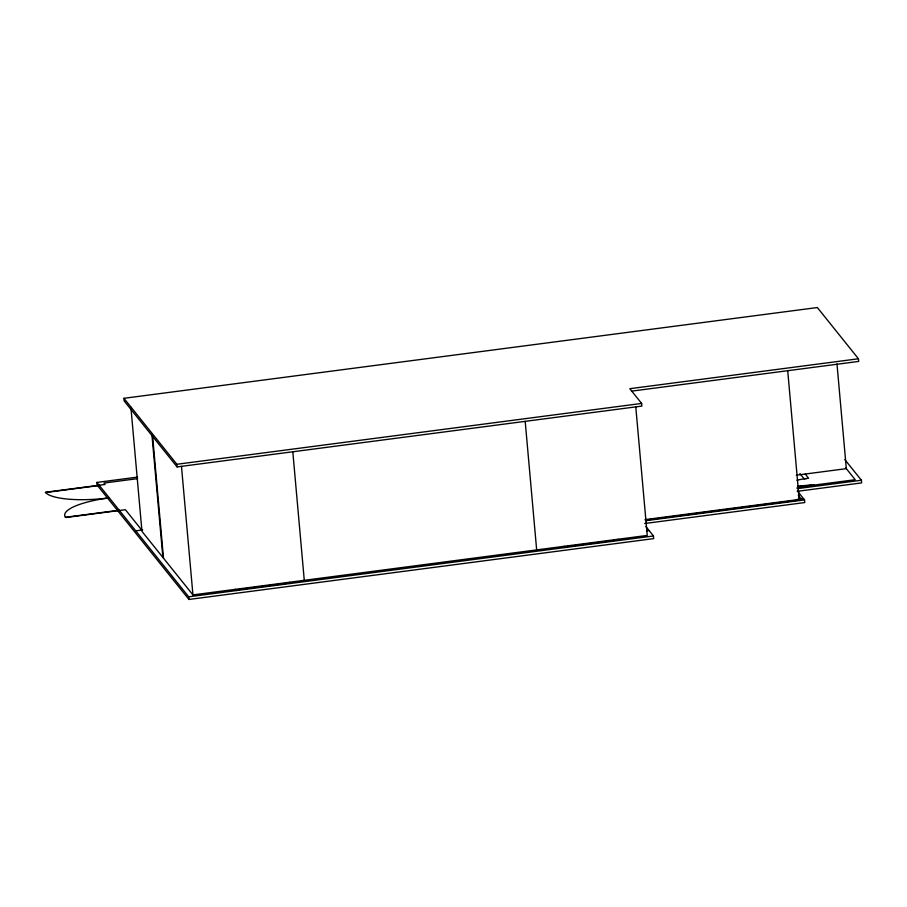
<?xml version="1.0" encoding="UTF-8"?>
<svg xmlns="http://www.w3.org/2000/svg" width="907" height="907" viewBox="0 0 907 907"><rect width="100%" height="100%" fill="white"/><g stroke="black" fill="none" stroke-linecap="round" stroke-linejoin="round"><path stroke-width="1.36" d="M858.453 358.764L629.809 388.695L641.634 403.434L641.873 406.087L177.103 466.924L124.168 400.962L123.93 398.309L817.343 307.541L858.453 358.764L858.691 361.417L631.453 391.166M123.93 398.309L176.876 464.271L641.634 403.434M645.863 526.491L653.459 535.969L653.698 538.622L188.939 599.459L97.128 485.075L96.902 482.422L137.592 477.093M137.626 478.647L103.999 483.046L105.121 484.451L45.35 492.274A54.953 13.662 -5.1 0 0 109.282 497.864A54.953 13.662 -5.1 0 0 65.621 517.534L125.404 509.711L141.73 530.062M45.565 492.535L99.362 485.494M65.417 517.273L119.214 510.233M135.755 530.844L142.739 529.926M796.301 475.2L846.322 468.658L836.98 363.911M797.707 486.265L811.436 484.848M797.99 486.617L814.101 485.086M797.106 487.308L855.199 479.712L845.687 467.853M797.06 488.669L861.412 480.245L861.65 482.898L797.298 491.322M645.002 519.632L803.681 498.861M645.421 520.153L799.623 499.972M645.852 520.675L804.532 499.904L804.77 502.557L644.684 523.509M646.487 530.867L649.095 530.527M130.88 407.096L141.968 531.389L192.942 594.89L647.247 535.425L635.784 406.937M236.024 589.935L289.832 582.884M564.8 546.898L618.597 539.858M96.902 482.422L188.701 596.806L653.459 535.969M844.859 459.622L861.412 480.245M805.235 474.032L808.613 478.25L804.124 478.828L799.906 473.567M797.434 491.072L804.532 499.904M798.228 495.154L801.448 499.145M798.273 498.283L800.042 500.494M618.109 539.234L619.096 540.47M564.313 546.286L565.299 547.511M289.333 582.271L290.319 583.507M235.537 589.312L236.523 590.548M787.729 370.963L799.203 499.44M525.198 421.415L536.661 549.903M292.814 451.833L304.276 580.321M181.479 466.402L192.942 594.89M176.876 464.271L177.103 466.924M188.701 596.806L188.939 599.459M152.535 435.315L163.509 558.213M151.911 434.544L162.886 557.442M796.89 480.257A27.471 6.837 -5.1 0 1 806.368 478.533"/></g></svg>
